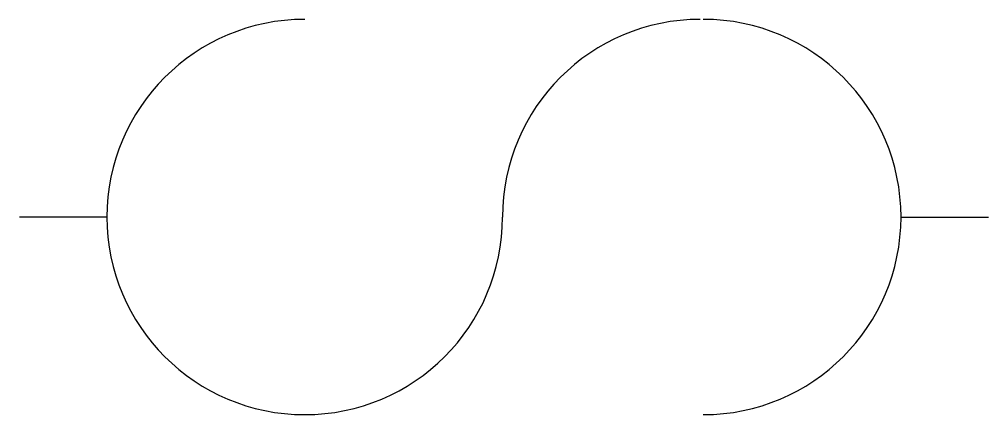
# Model space of a CAD drawing. Header units: inches. Extents: x 151.92 to 156.04, y -327.51 to -325.83.
import ezdxf

# ---------------------------------------------------------------- set-up
doc = ezdxf.new("R2010")
doc.units = ezdxf.units.IN
doc.header["$MEASUREMENT"] = 0
doc.layers.add('E301-Electrical-attic', color=7, linetype='Continuous', lineweight=9)

msp = doc.modelspace()

# ---------------------------------------------------------------- linework, layer by layer
at = {"layer": 'E301-Electrical-attic', "lineweight": -3}
for p, q in [((152.2949, -326.671), (151.9232, -326.671)), ((155.6658, -326.671), (156.0376, -326.671))]:
    msp.add_line(p, q, dxfattribs=at)
for centre, start, end in [((153.1345, -326.671), 90, 360), ((154.8138, -326.671), 90, 180), ((154.8261, -326.671), 270, 90)]:
    msp.add_arc(centre, 0.8396, start, end, dxfattribs=at)

doc.saveas('drawing.dxf')
